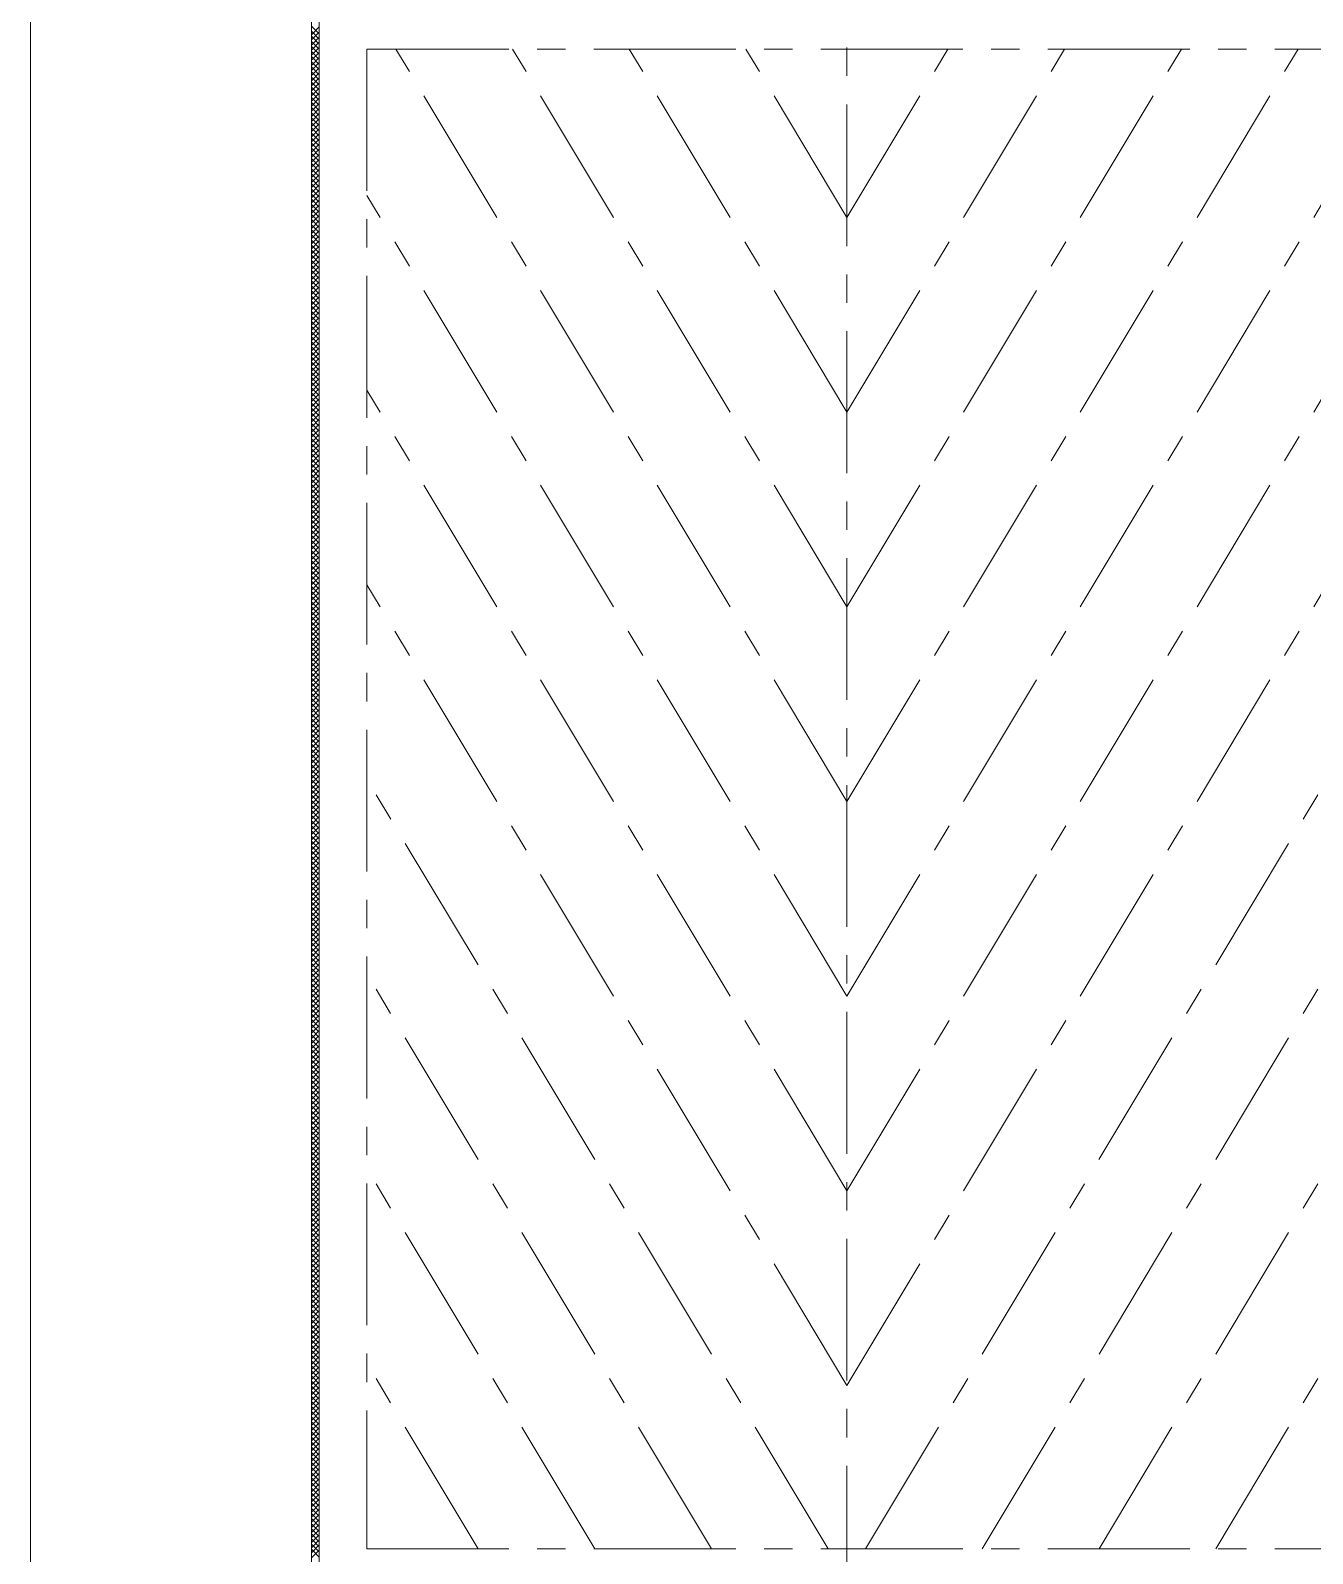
# Model space of a CAD drawing. Header units: millimetres. Extents: x -394 to 6212, y -2458 to 809.
# Drawn here: x 5214.54 to 5237.13, y -1869.96 to -1843.11 of the extents above; entities that cross this region are included whole.
import ezdxf

# ---------------------------------------------------------------- set-up
doc = ezdxf.new("R2010")
doc.units = ezdxf.units.MM
doc.linetypes.add('CENTERX2', pattern=[4, 2.5, -0.5, 0.5, -0.5])
for name, color, linetype, lineweight, true_color in [('1', 1, 'Continuous', 18, 0xff0000), ('2', 2, 'Continuous', 18, 0xffff00), ('3', 3, 'CENTERX2', 18, 0x00ff00)]:
    doc.layers.add(name, color=color, linetype=linetype, lineweight=lineweight, true_color=true_color)

msp = doc.modelspace()

# ---------------------------------------------------------------- linework, layer by layer
at = {"layer": '1'}
for p, q in [((5214.5358, -1823.93368), (5214.5358, -1889.18445)), ((5219.48668, -1841.67451), (5219.48668, -1871.47187)), ((5219.62507, -1842.56899), (5219.62507, -1870.54914))]:
    msp.add_line(p, q, dxfattribs=at)
at = {"layer": '2'}
for p, q in [((5219.62507, -1843.16964), (5219.48668, -1843.03125)), ((5219.48668, -1843.18587), (5219.62507, -1843.04748)), ((5219.62507, -1843.25944), (5219.48668, -1843.12105)), ((5219.48668, -1843.27567), (5219.62507, -1843.13728)), ((5219.62507, -1843.34924), (5219.48668, -1843.21085)), ((5219.48668, -1843.36547), (5219.62507, -1843.22708)), ((5219.62507, -1843.43905), (5219.48668, -1843.30066)), ((5219.48668, -1843.45528), (5219.62507, -1843.31689)), ((5219.62507, -1843.52885), (5219.48668, -1843.39046)), ((5219.48668, -1843.54508), (5219.62507, -1843.40669)), ((5219.62507, -1843.61865), (5219.48668, -1843.48026)), ((5219.48668, -1843.63488), (5219.62507, -1843.49649)), ((5219.62507, -1843.70845), (5219.48668, -1843.57006)), ((5219.48668, -1843.72468), (5219.62507, -1843.58629)), ((5219.62507, -1843.79826), (5219.48668, -1843.65987)), ((5219.48668, -1843.81449), (5219.62507, -1843.6761)), ((5219.62507, -1843.88806), (5219.48668, -1843.74967)), ((5219.48668, -1843.90429), (5219.62507, -1843.7659)), ((5219.62507, -1843.97786), (5219.48668, -1843.83947)), ((5219.48668, -1843.99409), (5219.62507, -1843.8557)), ((5219.62507, -1844.06766), (5219.48668, -1843.92927)), ((5219.48668, -1844.08389), (5219.62507, -1843.9455)), ((5219.62507, -1844.15747), (5219.48668, -1844.01908)), ((5219.48668, -1844.1737), (5219.62507, -1844.03531)), ((5219.62507, -1844.24727), (5219.48668, -1844.10888)), ((5219.48668, -1844.2635), (5219.62507, -1844.12511)), ((5219.62507, -1844.33707), (5219.48668, -1844.19868)), ((5219.48668, -1844.3533), (5219.62507, -1844.21491)), ((5219.62507, -1844.42687), (5219.48668, -1844.28848)), ((5219.48668, -1844.4431), (5219.62507, -1844.30472)), ((5219.62507, -1844.51668), (5219.48668, -1844.37829)), ((5219.48668, -1844.53291), (5219.62507, -1844.39452)), ((5219.62507, -1844.60648), (5219.48668, -1844.46809)), ((5219.48668, -1844.62271), (5219.62507, -1844.48432)), ((5219.62507, -1844.69628), (5219.48668, -1844.55789)), ((5219.48668, -1844.71251), (5219.62507, -1844.57412)), ((5219.62507, -1844.78608), (5219.48668, -1844.64769)), ((5219.48668, -1844.80231), (5219.62507, -1844.66393)), ((5219.62507, -1844.87589), (5219.48668, -1844.7375)), ((5219.48668, -1844.89212), (5219.62507, -1844.75373)), ((5219.62507, -1844.96569), (5219.48668, -1844.8273)), ((5219.48668, -1844.98192), (5219.62507, -1844.84353)), ((5219.62507, -1845.05549), (5219.48668, -1844.9171)), ((5219.48668, -1845.07172), (5219.62507, -1844.93333)), ((5219.62507, -1845.14529), (5219.48668, -1845.0069)), ((5219.48668, -1845.16153), (5219.62507, -1845.02314)), ((5219.62507, -1845.2351), (5219.48668, -1845.09671)), ((5219.48668, -1845.25133), (5219.62507, -1845.11294)), ((5219.62507, -1845.3249), (5219.48668, -1845.18651)), ((5219.48668, -1845.34113), (5219.62507, -1845.20274)), ((5219.62507, -1845.4147), (5219.48668, -1845.27631)), ((5219.48668, -1845.43093), (5219.62507, -1845.29254)), ((5219.62507, -1845.5045), (5219.48668, -1845.36611)), ((5219.48668, -1845.52074), (5219.62507, -1845.38235)), ((5219.62507, -1845.59431), (5219.48668, -1845.45592)), ((5219.48668, -1845.61054), (5219.62507, -1845.47215)), ((5219.62507, -1845.68411), (5219.48668, -1845.54572)), ((5219.48668, -1845.70034), (5219.62507, -1845.56195)), ((5219.62507, -1845.77391), (5219.48668, -1845.63552)), ((5219.48668, -1845.79014), (5219.62507, -1845.65175)), ((5219.62507, -1845.86371), (5219.48668, -1845.72533)), ((5219.48668, -1845.87995), (5219.62507, -1845.74156)), ((5219.62507, -1845.95352), (5219.48668, -1845.81513)), ((5219.48668, -1845.96975), (5219.62507, -1845.83136)), ((5219.62507, -1846.04332), (5219.48668, -1845.90493)), ((5219.48668, -1846.05955), (5219.62507, -1845.92116)), ((5219.62507, -1846.13312), (5219.48668, -1845.99473)), ((5219.48668, -1846.14935), (5219.62507, -1846.01096)), ((5219.62507, -1846.22292), (5219.48668, -1846.08454)), ((5219.48668, -1846.23916), (5219.62507, -1846.10077)), ((5219.62507, -1846.31273), (5219.48668, -1846.17434)), ((5219.48668, -1846.32896), (5219.62507, -1846.19057)), ((5219.62507, -1846.40253), (5219.48668, -1846.26414)), ((5219.48668, -1846.41876), (5219.62507, -1846.28037)), ((5219.62507, -1846.49233), (5219.48668, -1846.35394)), ((5219.48668, -1846.50856), (5219.62507, -1846.37017)), ((5219.62507, -1846.58214), (5219.48668, -1846.44375)), ((5219.48668, -1846.59837), (5219.62507, -1846.45998)), ((5219.62507, -1846.67194), (5219.48668, -1846.53355)), ((5219.48668, -1846.68817), (5219.62507, -1846.54978)), ((5219.62507, -1846.76174), (5219.48668, -1846.62335)), ((5219.48668, -1846.77797), (5219.62507, -1846.63958)), ((5219.62507, -1846.85154), (5219.48668, -1846.71315)), ((5219.48668, -1846.86777), (5219.62507, -1846.72938)), ((5219.62507, -1846.94135), (5219.48668, -1846.80296)), ((5219.48668, -1846.95758), (5219.62507, -1846.81919)), ((5219.62507, -1847.03115), (5219.48668, -1846.89276)), ((5219.48668, -1847.04738), (5219.62507, -1846.90899)), ((5219.62507, -1847.12095), (5219.48668, -1846.98256)), ((5219.48668, -1847.13718), (5219.62507, -1846.99879)), ((5219.62507, -1847.21075), (5219.48668, -1847.07236)), ((5219.48668, -1847.22698), (5219.62507, -1847.08859)), ((5219.62507, -1847.30056), (5219.48668, -1847.16217)), ((5219.48668, -1847.31679), (5219.62507, -1847.1784)), ((5219.62507, -1847.39036), (5219.48668, -1847.25197)), ((5219.48668, -1847.40659), (5219.62507, -1847.2682)), ((5219.62507, -1847.48016), (5219.48668, -1847.34177)), ((5219.48668, -1847.49639), (5219.62507, -1847.358)), ((5219.62507, -1847.56996), (5219.48668, -1847.43157)), ((5219.48668, -1847.58619), (5219.62507, -1847.4478)), ((5219.62507, -1847.65977), (5219.48668, -1847.52138)), ((5219.48668, -1847.676), (5219.62507, -1847.53761)), ((5219.62507, -1847.74957), (5219.48668, -1847.61118)), ((5219.48668, -1847.7658), (5219.62507, -1847.62741)), ((5219.62507, -1847.83937), (5219.48668, -1847.70098)), ((5219.48668, -1847.8556), (5219.62507, -1847.71721)), ((5219.62507, -1847.92917), (5219.48668, -1847.79078)), ((5219.48668, -1847.9454), (5219.62507, -1847.80702)), ((5219.62507, -1848.01898), (5219.48668, -1847.88059)), ((5219.48668, -1848.03521), (5219.62507, -1847.89682)), ((5219.62507, -1848.10878), (5219.48668, -1847.97039)), ((5219.48668, -1848.12501), (5219.62507, -1847.98662)), ((5219.62507, -1848.19858), (5219.48668, -1848.06019)), ((5219.48668, -1848.21481), (5219.62507, -1848.07642)), ((5219.62507, -1848.28838), (5219.48668, -1848.14999)), ((5219.48668, -1848.30461), (5219.62507, -1848.16623)), ((5219.62507, -1848.37819), (5219.48668, -1848.2398)), ((5219.48668, -1848.39442), (5219.62507, -1848.25603)), ((5219.62507, -1848.46799), (5219.48668, -1848.3296)), ((5219.48668, -1848.48422), (5219.62507, -1848.34583)), ((5219.62507, -1848.55779), (5219.48668, -1848.4194)), ((5219.48668, -1848.57402), (5219.62507, -1848.43563)), ((5219.62507, -1848.64759), (5219.48668, -1848.5092)), ((5219.48668, -1848.66383), (5219.62507, -1848.52544)), ((5219.62507, -1848.7374), (5219.48668, -1848.59901)), ((5219.48668, -1848.75363), (5219.62507, -1848.61524)), ((5219.62507, -1848.8272), (5219.48668, -1848.68881)), ((5219.48668, -1848.84343), (5219.62507, -1848.70504)), ((5219.62507, -1848.917), (5219.48668, -1848.77861)), ((5219.48668, -1848.93323), (5219.62507, -1848.79484)), ((5219.62507, -1849.0068), (5219.48668, -1848.86841)), ((5219.48668, -1849.02304), (5219.62507, -1848.88465)), ((5219.62507, -1849.09661), (5219.48668, -1848.95822)), ((5219.48668, -1849.11284), (5219.62507, -1848.97445)), ((5219.62507, -1849.18641), (5219.48668, -1849.04802)), ((5219.48668, -1849.20264), (5219.62507, -1849.06425)), ((5219.62507, -1849.27621), (5219.48668, -1849.13782)), ((5219.48668, -1849.29244), (5219.62507, -1849.15405)), ((5219.62507, -1849.36601), (5219.48668, -1849.22763)), ((5219.48668, -1849.38225), (5219.62507, -1849.24386)), ((5219.62507, -1849.45582), (5219.48668, -1849.31743)), ((5219.48668, -1849.47205), (5219.62507, -1849.33366)), ((5219.62507, -1849.54562), (5219.48668, -1849.40723)), ((5219.48668, -1849.56185), (5219.62507, -1849.42346)), ((5219.62507, -1849.63542), (5219.48668, -1849.49703)), ((5219.48668, -1849.65165), (5219.62507, -1849.51326)), ((5219.62507, -1849.72522), (5219.48668, -1849.58684)), ((5219.48668, -1849.74146), (5219.62507, -1849.60307)), ((5219.62507, -1849.81503), (5219.48668, -1849.67664)), ((5219.48668, -1849.83126), (5219.62507, -1849.69287)), ((5219.62507, -1849.90483), (5219.48668, -1849.76644)), ((5219.48668, -1849.92106), (5219.62507, -1849.78267)), ((5219.62507, -1849.99463), (5219.48668, -1849.85624)), ((5219.48668, -1850.01086), (5219.62507, -1849.87247)), ((5219.62507, -1850.08444), (5219.48668, -1849.94605)), ((5219.48668, -1850.10067), (5219.62507, -1849.96228)), ((5219.62507, -1850.17424), (5219.48668, -1850.03585)), ((5219.48668, -1850.19047), (5219.62507, -1850.05208)), ((5219.62507, -1850.26404), (5219.48668, -1850.12565)), ((5219.48668, -1850.28027), (5219.62507, -1850.14188)), ((5219.62507, -1850.35384), (5219.48668, -1850.21545)), ((5219.48668, -1850.37007), (5219.62507, -1850.23168)), ((5219.62507, -1850.44365), (5219.48668, -1850.30526)), ((5219.48668, -1850.45988), (5219.62507, -1850.32149)), ((5219.62507, -1850.53345), (5219.48668, -1850.39506)), ((5219.48668, -1850.54968), (5219.62507, -1850.41129)), ((5219.62507, -1850.62325), (5219.48668, -1850.48486)), ((5219.48668, -1850.63948), (5219.62507, -1850.50109)), ((5219.62507, -1850.71305), (5219.48668, -1850.57466)), ((5219.48668, -1850.72928), (5219.62507, -1850.59089)), ((5219.62507, -1850.80286), (5219.48668, -1850.66447)), ((5219.48668, -1850.81909), (5219.62507, -1850.6807)), ((5219.62507, -1850.89266), (5219.48668, -1850.75427)), ((5219.48668, -1850.90889), (5219.62507, -1850.7705)), ((5219.62507, -1850.98246), (5219.48668, -1850.84407)), ((5219.48668, -1850.99869), (5219.62507, -1850.8603)), ((5219.62507, -1851.07226), (5219.48668, -1850.93387)), ((5219.48668, -1851.08849), (5219.62507, -1850.9501)), ((5219.62507, -1851.16207), (5219.48668, -1851.02368)), ((5219.48668, -1851.1783), (5219.62507, -1851.03991)), ((5219.62507, -1851.25187), (5219.48668, -1851.11348)), ((5219.48668, -1851.2681), (5219.62507, -1851.12971)), ((5219.62507, -1851.34167), (5219.48668, -1851.20328)), ((5219.48668, -1851.3579), (5219.62507, -1851.21951)), ((5219.62507, -1851.43147), (5219.48668, -1851.29308)), ((5219.48668, -1851.4477), (5219.62507, -1851.30931)), ((5219.62507, -1851.52128), (5219.48668, -1851.38289)), ((5219.48668, -1851.53751), (5219.62507, -1851.39912)), ((5219.62507, -1851.61108), (5219.48668, -1851.47269)), ((5219.48668, -1851.62731), (5219.62507, -1851.48892)), ((5219.62507, -1851.70088), (5219.48668, -1851.56249)), ((5219.48668, -1851.71711), (5219.62507, -1851.57872)), ((5219.62507, -1851.79068), (5219.48668, -1851.65229)), ((5219.48668, -1851.80691), (5219.62507, -1851.66853)), ((5219.62507, -1851.88049), (5219.48668, -1851.7421)), ((5219.48668, -1851.89672), (5219.62507, -1851.75833)), ((5219.62507, -1851.97029), (5219.48668, -1851.8319)), ((5219.48668, -1851.98652), (5219.62507, -1851.84813)), ((5219.62507, -1852.06009), (5219.48668, -1851.9217)), ((5219.48668, -1852.07632), (5219.62507, -1851.93793)), ((5219.62507, -1852.14989), (5219.48668, -1852.0115)), ((5219.48668, -1852.16612), (5219.62507, -1852.02774)), ((5219.62507, -1852.2397), (5219.48668, -1852.10131)), ((5219.48668, -1852.25593), (5219.62507, -1852.11754)), ((5219.62507, -1852.3295), (5219.48668, -1852.19111)), ((5219.48668, -1852.34573), (5219.62507, -1852.20734)), ((5219.62507, -1852.4193), (5219.48668, -1852.28091)), ((5219.48668, -1852.43553), (5219.62507, -1852.29714)), ((5219.62507, -1852.5091), (5219.48668, -1852.37071)), ((5219.48668, -1852.52534), (5219.62507, -1852.38695)), ((5219.62507, -1852.59891), (5219.48668, -1852.46052)), ((5219.48668, -1852.61514), (5219.62507, -1852.47675)), ((5219.62507, -1852.68871), (5219.48668, -1852.55032)), ((5219.48668, -1852.70494), (5219.62507, -1852.56655)), ((5219.62507, -1852.77851), (5219.48668, -1852.64012)), ((5219.48668, -1852.79474), (5219.62507, -1852.65635)), ((5219.62507, -1852.86831), (5219.48668, -1852.72992)), ((5219.48668, -1852.88455), (5219.62507, -1852.74616)), ((5219.62507, -1852.95812), (5219.48668, -1852.81973)), ((5219.48668, -1852.97435), (5219.62507, -1852.83596)), ((5219.62507, -1853.04792), (5219.48668, -1852.90953)), ((5219.48668, -1853.06415), (5219.62507, -1852.92576)), ((5219.62507, -1853.13772), (5219.48668, -1852.99933)), ((5219.48668, -1853.15395), (5219.62507, -1853.01556)), ((5219.62507, -1853.22752), (5219.48668, -1853.08914)), ((5219.48668, -1853.24376), (5219.62507, -1853.10537)), ((5219.62507, -1853.31733), (5219.48668, -1853.17894)), ((5219.48668, -1853.33356), (5219.62507, -1853.19517)), ((5219.62507, -1853.40713), (5219.48668, -1853.26874)), ((5219.48668, -1853.42336), (5219.62507, -1853.28497)), ((5219.62507, -1853.49693), (5219.48668, -1853.35854)), ((5219.48668, -1853.51316), (5219.62507, -1853.37477)), ((5219.62507, -1853.58673), (5219.48668, -1853.44835)), ((5219.48668, -1853.60297), (5219.62507, -1853.46458)), ((5219.62507, -1853.67654), (5219.48668, -1853.53815)), ((5219.48668, -1853.69277), (5219.62507, -1853.55438)), ((5219.62507, -1853.76634), (5219.48668, -1853.62795)), ((5219.48668, -1853.78257), (5219.62507, -1853.64418)), ((5219.62507, -1853.85614), (5219.48668, -1853.71775)), ((5219.48668, -1853.87237), (5219.62507, -1853.73398)), ((5219.62507, -1853.94595), (5219.48668, -1853.80756)), ((5219.48668, -1853.96218), (5219.62507, -1853.82379)), ((5219.62507, -1854.03575), (5219.48668, -1853.89736)), ((5219.48668, -1854.05198), (5219.62507, -1853.91359)), ((5219.62507, -1854.12555), (5219.48668, -1853.98716)), ((5219.48668, -1854.14178), (5219.62507, -1854.00339)), ((5219.62507, -1854.21535), (5219.48668, -1854.07696)), ((5219.48668, -1854.23158), (5219.62507, -1854.09319)), ((5219.62507, -1854.30516), (5219.48668, -1854.16677)), ((5219.48668, -1854.32139), (5219.62507, -1854.183)), ((5219.62507, -1854.39496), (5219.48668, -1854.25657)), ((5219.48668, -1854.41119), (5219.62507, -1854.2728)), ((5219.62507, -1854.48476), (5219.48668, -1854.34637)), ((5219.48668, -1854.50099), (5219.62507, -1854.3626)), ((5219.62507, -1854.57456), (5219.48668, -1854.43617)), ((5219.48668, -1854.59079), (5219.62507, -1854.4524)), ((5219.62507, -1854.66437), (5219.48668, -1854.52598)), ((5219.48668, -1854.6806), (5219.62507, -1854.54221)), ((5219.62507, -1854.75417), (5219.48668, -1854.61578)), ((5219.48668, -1854.7704), (5219.62507, -1854.63201)), ((5219.62507, -1854.84397), (5219.48668, -1854.70558)), ((5219.48668, -1854.8602), (5219.62507, -1854.72181)), ((5219.62507, -1854.93377), (5219.48668, -1854.79538)), ((5219.48668, -1854.95), (5219.62507, -1854.81161)), ((5219.62507, -1855.02358), (5219.48668, -1854.88519)), ((5219.48668, -1855.03981), (5219.62507, -1854.90142)), ((5219.62507, -1855.11338), (5219.48668, -1854.97499)), ((5219.48668, -1855.12961), (5219.62507, -1854.99122)), ((5219.62507, -1855.20318), (5219.48668, -1855.06479)), ((5219.48668, -1855.21941), (5219.62507, -1855.08102)), ((5219.62507, -1855.29298), (5219.48668, -1855.15459)), ((5219.48668, -1855.30921), (5219.62507, -1855.17083)), ((5219.62507, -1855.38279), (5219.48668, -1855.2444)), ((5219.48668, -1855.39902), (5219.62507, -1855.26063)), ((5219.62507, -1855.47259), (5219.48668, -1855.3342)), ((5219.48668, -1855.48882), (5219.62507, -1855.35043)), ((5219.62507, -1855.56239), (5219.48668, -1855.424)), ((5219.48668, -1855.57862), (5219.62507, -1855.44023)), ((5219.62507, -1855.65219), (5219.48668, -1855.5138)), ((5219.48668, -1855.66842), (5219.62507, -1855.53004)), ((5219.62507, -1855.742), (5219.48668, -1855.60361)), ((5219.48668, -1855.75823), (5219.62507, -1855.61984)), ((5219.62507, -1855.8318), (5219.48668, -1855.69341)), ((5219.48668, -1855.84803), (5219.62507, -1855.70964)), ((5219.62507, -1855.9216), (5219.48668, -1855.78321)), ((5219.48668, -1855.93783), (5219.62507, -1855.79944)), ((5219.62507, -1856.0114), (5219.48668, -1855.87301)), ((5219.48668, -1856.02764), (5219.62507, -1855.88925)), ((5219.62507, -1856.10121), (5219.48668, -1855.96282)), ((5219.48668, -1856.11744), (5219.62507, -1855.97905)), ((5219.62507, -1856.19101), (5219.48668, -1856.05262)), ((5219.48668, -1856.20724), (5219.62507, -1856.06885)), ((5219.62507, -1856.28081), (5219.48668, -1856.14242)), ((5219.48668, -1856.29704), (5219.62507, -1856.15865)), ((5219.62507, -1856.37061), (5219.48668, -1856.23222)), ((5219.48668, -1856.38685), (5219.62507, -1856.24846)), ((5219.62507, -1856.46042), (5219.48668, -1856.32203)), ((5219.48668, -1856.47665), (5219.62507, -1856.33826)), ((5219.62507, -1856.55022), (5219.48668, -1856.41183)), ((5219.48668, -1856.56645), (5219.62507, -1856.42806)), ((5219.62507, -1856.64002), (5219.48668, -1856.50163)), ((5219.48668, -1856.65625), (5219.62507, -1856.51786)), ((5219.62507, -1856.72982), (5219.48668, -1856.59144)), ((5219.48668, -1856.74606), (5219.62507, -1856.60767)), ((5219.62507, -1856.81963), (5219.48668, -1856.68124)), ((5219.48668, -1856.83586), (5219.62507, -1856.69747)), ((5219.62507, -1856.90943), (5219.48668, -1856.77104)), ((5219.48668, -1856.92566), (5219.62507, -1856.78727)), ((5219.62507, -1856.99923), (5219.48668, -1856.86084)), ((5219.48668, -1857.01546), (5219.62507, -1856.87707)), ((5219.62507, -1857.08903), (5219.48668, -1856.95065)), ((5219.48668, -1857.10527), (5219.62507, -1856.96688)), ((5219.62507, -1857.17884), (5219.48668, -1857.04045)), ((5219.48668, -1857.19507), (5219.62507, -1857.05668)), ((5219.62507, -1857.26864), (5219.48668, -1857.13025)), ((5219.48668, -1857.28487), (5219.62507, -1857.14648)), ((5219.62507, -1857.35844), (5219.48668, -1857.22005)), ((5219.48668, -1857.37467), (5219.62507, -1857.23628)), ((5219.62507, -1857.44825), (5219.48668, -1857.30986)), ((5219.48668, -1857.46448), (5219.62507, -1857.32609)), ((5219.62507, -1857.53805), (5219.48668, -1857.39966)), ((5219.48668, -1857.55428), (5219.62507, -1857.41589)), ((5219.62507, -1857.62785), (5219.48668, -1857.48946)), ((5219.48668, -1857.64408), (5219.62507, -1857.50569)), ((5219.62507, -1857.71765), (5219.48668, -1857.57926)), ((5219.48668, -1857.73388), (5219.62507, -1857.59549)), ((5219.62507, -1857.80746), (5219.48668, -1857.66907)), ((5219.48668, -1857.82369), (5219.62507, -1857.6853)), ((5219.62507, -1857.89726), (5219.48668, -1857.75887)), ((5219.48668, -1857.91349), (5219.62507, -1857.7751)), ((5219.62507, -1857.98706), (5219.48668, -1857.84867)), ((5219.48668, -1858.00329), (5219.62507, -1857.8649)), ((5219.62507, -1858.07686), (5219.48668, -1857.93847)), ((5219.48668, -1858.09309), (5219.62507, -1857.9547)), ((5219.62507, -1858.16667), (5219.48668, -1858.02828)), ((5219.48668, -1858.1829), (5219.62507, -1858.04451)), ((5219.62507, -1858.25647), (5219.48668, -1858.11808)), ((5219.48668, -1858.2727), (5219.62507, -1858.13431)), ((5219.62507, -1858.34627), (5219.48668, -1858.20788)), ((5219.48668, -1858.3625), (5219.62507, -1858.22411)), ((5219.62507, -1858.43607), (5219.48668, -1858.29768)), ((5219.48668, -1858.4523), (5219.62507, -1858.31391)), ((5219.62507, -1858.52588), (5219.48668, -1858.38749)), ((5219.48668, -1858.54211), (5219.62507, -1858.40372)), ((5219.62507, -1858.61568), (5219.48668, -1858.47729)), ((5219.48668, -1858.63191), (5219.62507, -1858.49352)), ((5219.62507, -1858.70548), (5219.48668, -1858.56709)), ((5219.48668, -1858.72171), (5219.62507, -1858.58332)), ((5219.62507, -1858.79528), (5219.48668, -1858.65689)), ((5219.48668, -1858.81151), (5219.62507, -1858.67312)), ((5219.62507, -1858.88509), (5219.48668, -1858.7467)), ((5219.48668, -1858.90132), (5219.62507, -1858.76293)), ((5219.62507, -1858.97489), (5219.48668, -1858.8365)), ((5219.48668, -1858.99112), (5219.62507, -1858.85273)), ((5219.62507, -1859.06469), (5219.48668, -1858.9263)), ((5219.48668, -1859.08092), (5219.62507, -1858.94253)), ((5219.62507, -1859.15449), (5219.48668, -1859.0161)), ((5219.48668, -1859.17072), (5219.62507, -1859.03234)), ((5219.62507, -1859.2443), (5219.48668, -1859.10591)), ((5219.48668, -1859.26053), (5219.62507, -1859.12214)), ((5219.62507, -1859.3341), (5219.48668, -1859.19571)), ((5219.48668, -1859.35033), (5219.62507, -1859.21194)), ((5219.62507, -1859.4239), (5219.48668, -1859.28551)), ((5219.48668, -1859.44013), (5219.62507, -1859.30174)), ((5219.62507, -1859.5137), (5219.48668, -1859.37531)), ((5219.48668, -1859.52993), (5219.62507, -1859.39155)), ((5219.62507, -1859.60351), (5219.48668, -1859.46512)), ((5219.48668, -1859.61974), (5219.62507, -1859.48135)), ((5219.62507, -1859.69331), (5219.48668, -1859.55492)), ((5219.48668, -1859.70954), (5219.62507, -1859.57115)), ((5219.62507, -1859.78311), (5219.48668, -1859.64472)), ((5219.48668, -1859.79934), (5219.62507, -1859.66095)), ((5219.62507, -1859.87291), (5219.48668, -1859.73452)), ((5219.48668, -1859.88915), (5219.62507, -1859.75076)), ((5219.62507, -1859.96272), (5219.48668, -1859.82433)), ((5219.48668, -1859.97895), (5219.62507, -1859.84056)), ((5219.62507, -1860.05252), (5219.48668, -1859.91413)), ((5219.48668, -1860.06875), (5219.62507, -1859.93036)), ((5219.62507, -1860.14232), (5219.48668, -1860.00393)), ((5219.48668, -1860.15855), (5219.62507, -1860.02016)), ((5219.62507, -1860.23212), (5219.48668, -1860.09373)), ((5219.48668, -1860.24836), (5219.62507, -1860.10997)), ((5219.62507, -1860.32193), (5219.48668, -1860.18354)), ((5219.48668, -1860.33816), (5219.62507, -1860.19977)), ((5219.62507, -1860.41173), (5219.48668, -1860.27334)), ((5219.48668, -1860.42796), (5219.62507, -1860.28957)), ((5219.62507, -1860.50153), (5219.48668, -1860.36314)), ((5219.48668, -1860.51776), (5219.62507, -1860.37937)), ((5219.62507, -1860.59133), (5219.48668, -1860.45295)), ((5219.48668, -1860.60757), (5219.62507, -1860.46918)), ((5219.62507, -1860.68114), (5219.48668, -1860.54275)), ((5219.48668, -1860.69737), (5219.62507, -1860.55898)), ((5219.62507, -1860.77094), (5219.48668, -1860.63255)), ((5219.48668, -1860.78717), (5219.62507, -1860.64878)), ((5219.62507, -1860.86074), (5219.48668, -1860.72235)), ((5219.48668, -1860.87697), (5219.62507, -1860.73858)), ((5219.62507, -1860.95054), (5219.48668, -1860.81216)), ((5219.48668, -1860.96678), (5219.62507, -1860.82839)), ((5219.62507, -1861.04035), (5219.48668, -1860.90196)), ((5219.48668, -1861.05658), (5219.62507, -1860.91819)), ((5219.62507, -1861.13015), (5219.48668, -1860.99176)), ((5219.48668, -1861.14638), (5219.62507, -1861.00799)), ((5219.62507, -1861.21995), (5219.48668, -1861.08156)), ((5219.48668, -1861.23618), (5219.62507, -1861.09779)), ((5219.62507, -1861.30976), (5219.48668, -1861.17137)), ((5219.48668, -1861.32599), (5219.62507, -1861.1876)), ((5219.62507, -1861.39956), (5219.48668, -1861.26117)), ((5219.48668, -1861.41579), (5219.62507, -1861.2774)), ((5219.62507, -1861.48936), (5219.48668, -1861.35097)), ((5219.48668, -1861.50559), (5219.62507, -1861.3672)), ((5219.62507, -1861.57916), (5219.48668, -1861.44077)), ((5219.48668, -1861.59539), (5219.62507, -1861.457)), ((5219.62507, -1861.66897), (5219.48668, -1861.53058)), ((5219.48668, -1861.6852), (5219.62507, -1861.54681)), ((5219.62507, -1861.75877), (5219.48668, -1861.62038)), ((5219.48668, -1861.775), (5219.62507, -1861.63661)), ((5219.62507, -1861.84857), (5219.48668, -1861.71018)), ((5219.48668, -1861.8648), (5219.62507, -1861.72641)), ((5219.62507, -1861.93837), (5219.48668, -1861.79998)), ((5219.48668, -1861.9546), (5219.62507, -1861.81621)), ((5219.62507, -1862.02818), (5219.48668, -1861.88979)), ((5219.48668, -1862.04441), (5219.62507, -1861.90602)), ((5219.62507, -1862.11798), (5219.48668, -1861.97959)), ((5219.48668, -1862.13421), (5219.62507, -1861.99582)), ((5219.62507, -1862.20778), (5219.48668, -1862.06939)), ((5219.48668, -1862.22401), (5219.62507, -1862.08562)), ((5219.62507, -1862.29758), (5219.48668, -1862.15919)), ((5219.48668, -1862.31381), (5219.62507, -1862.17542)), ((5219.62507, -1862.38739), (5219.48668, -1862.249)), ((5219.48668, -1862.40362), (5219.62507, -1862.26523)), ((5219.62507, -1862.47719), (5219.48668, -1862.3388)), ((5219.48668, -1862.49342), (5219.62507, -1862.35503)), ((5219.62507, -1862.56699), (5219.48668, -1862.4286)), ((5219.48668, -1862.58322), (5219.62507, -1862.44483)), ((5219.62507, -1862.65679), (5219.48668, -1862.5184)), ((5219.48668, -1862.67302), (5219.62507, -1862.53464)), ((5219.62507, -1862.7466), (5219.48668, -1862.60821)), ((5219.48668, -1862.76283), (5219.62507, -1862.62444)), ((5219.62507, -1862.8364), (5219.48668, -1862.69801)), ((5219.48668, -1862.85263), (5219.62507, -1862.71424)), ((5219.62507, -1862.9262), (5219.48668, -1862.78781)), ((5219.48668, -1862.94243), (5219.62507, -1862.80404)), ((5219.62507, -1863.016), (5219.48668, -1862.87761)), ((5219.48668, -1863.03223), (5219.62507, -1862.89385)), ((5219.62507, -1863.10581), (5219.48668, -1862.96742)), ((5219.48668, -1863.12204), (5219.62507, -1862.98365)), ((5219.62507, -1863.19561), (5219.48668, -1863.05722)), ((5219.48668, -1863.21184), (5219.62507, -1863.07345)), ((5219.62507, -1863.28541), (5219.48668, -1863.14702)), ((5219.48668, -1863.30164), (5219.62507, -1863.16325)), ((5219.62507, -1863.37521), (5219.48668, -1863.23682)), ((5219.48668, -1863.39145), (5219.62507, -1863.25306)), ((5219.62507, -1863.46502), (5219.48668, -1863.32663)), ((5219.48668, -1863.48125), (5219.62507, -1863.34286)), ((5219.62507, -1863.55482), (5219.48668, -1863.41643)), ((5219.48668, -1863.57105), (5219.62507, -1863.43266)), ((5219.62507, -1863.64462), (5219.48668, -1863.50623)), ((5219.48668, -1863.66085), (5219.62507, -1863.52246)), ((5219.62507, -1863.73442), (5219.48668, -1863.59603)), ((5219.48668, -1863.75066), (5219.62507, -1863.61227)), ((5219.62507, -1863.82423), (5219.48668, -1863.68584)), ((5219.48668, -1863.84046), (5219.62507, -1863.70207)), ((5219.62507, -1863.91403), (5219.48668, -1863.77564)), ((5219.48668, -1863.93026), (5219.62507, -1863.79187)), ((5219.62507, -1864.00383), (5219.48668, -1863.86544)), ((5219.48668, -1864.02006), (5219.62507, -1863.88167)), ((5219.62507, -1864.09363), (5219.48668, -1863.95525)), ((5219.48668, -1864.10987), (5219.62507, -1863.97148)), ((5219.62507, -1864.18344), (5219.48668, -1864.04505)), ((5219.48668, -1864.19967), (5219.62507, -1864.06128)), ((5219.62507, -1864.27324), (5219.48668, -1864.13485)), ((5219.48668, -1864.28947), (5219.62507, -1864.15108)), ((5219.62507, -1864.36304), (5219.48668, -1864.22465)), ((5219.48668, -1864.37927), (5219.62507, -1864.24088)), ((5219.62507, -1864.45284), (5219.48668, -1864.31446)), ((5219.48668, -1864.46908), (5219.62507, -1864.33069)), ((5219.62507, -1864.54265), (5219.48668, -1864.40426)), ((5219.48668, -1864.55888), (5219.62507, -1864.42049)), ((5219.62507, -1864.63245), (5219.48668, -1864.49406)), ((5219.48668, -1864.64868), (5219.62507, -1864.51029)), ((5219.62507, -1864.72225), (5219.48668, -1864.58386)), ((5219.48668, -1864.73848), (5219.62507, -1864.60009)), ((5219.62507, -1864.81206), (5219.48668, -1864.67367)), ((5219.48668, -1864.82829), (5219.62507, -1864.6899)), ((5219.62507, -1864.90186), (5219.48668, -1864.76347)), ((5219.48668, -1864.91809), (5219.62507, -1864.7797)), ((5219.62507, -1864.99166), (5219.48668, -1864.85327)), ((5219.48668, -1865.00789), (5219.62507, -1864.8695)), ((5219.62507, -1865.08146), (5219.48668, -1864.94307)), ((5219.48668, -1865.09769), (5219.62507, -1864.9593)), ((5219.62507, -1865.17127), (5219.48668, -1865.03288)), ((5219.48668, -1865.1875), (5219.62507, -1865.04911)), ((5219.62507, -1865.26107), (5219.48668, -1865.12268)), ((5219.48668, -1865.2773), (5219.62507, -1865.13891)), ((5219.62507, -1865.35087), (5219.48668, -1865.21248)), ((5219.48668, -1865.3671), (5219.62507, -1865.22871)), ((5219.62507, -1865.44067), (5219.48668, -1865.30228)), ((5219.48668, -1865.4569), (5219.62507, -1865.31851)), ((5219.62507, -1865.53048), (5219.48668, -1865.39209)), ((5219.48668, -1865.54671), (5219.62507, -1865.40832)), ((5219.62507, -1865.62028), (5219.48668, -1865.48189)), ((5219.48668, -1865.63651), (5219.62507, -1865.49812)), ((5219.62507, -1865.71008), (5219.48668, -1865.57169)), ((5219.48668, -1865.72631), (5219.62507, -1865.58792)), ((5219.62507, -1865.79988), (5219.48668, -1865.66149)), ((5219.48668, -1865.81611), (5219.62507, -1865.67772)), ((5219.62507, -1865.88969), (5219.48668, -1865.7513)), ((5219.48668, -1865.90592), (5219.62507, -1865.76753)), ((5219.62507, -1865.97949), (5219.48668, -1865.8411)), ((5219.48668, -1865.99572), (5219.62507, -1865.85733)), ((5219.62507, -1866.06929), (5219.48668, -1865.9309)), ((5219.48668, -1866.08552), (5219.62507, -1865.94713)), ((5219.62507, -1866.15909), (5219.48668, -1866.0207)), ((5219.48668, -1866.17532), (5219.62507, -1866.03693)), ((5219.62507, -1866.2489), (5219.48668, -1866.11051)), ((5219.48668, -1866.26513), (5219.62507, -1866.12674)), ((5219.62507, -1866.3387), (5219.48668, -1866.20031)), ((5219.48668, -1866.35493), (5219.62507, -1866.21654)), ((5219.62507, -1866.4285), (5219.48668, -1866.29011)), ((5219.48668, -1866.44473), (5219.62507, -1866.30634)), ((5219.62507, -1866.5183), (5219.48668, -1866.37991)), ((5219.48668, -1866.53453), (5219.62507, -1866.39615)), ((5219.62507, -1866.60811), (5219.48668, -1866.46972)), ((5219.48668, -1866.62434), (5219.62507, -1866.48595)), ((5219.62507, -1866.69791), (5219.48668, -1866.55952)), ((5219.48668, -1866.71414), (5219.62507, -1866.57575)), ((5219.62507, -1866.78771), (5219.48668, -1866.64932)), ((5219.48668, -1866.80394), (5219.62507, -1866.66555)), ((5219.62507, -1866.87751), (5219.48668, -1866.73912)), ((5219.48668, -1866.89374), (5219.62507, -1866.75536)), ((5219.62507, -1866.96732), (5219.48668, -1866.82893)), ((5219.48668, -1866.98355), (5219.62507, -1866.84516)), ((5219.62507, -1867.05712), (5219.48668, -1866.91873)), ((5219.48668, -1867.07335), (5219.62507, -1866.93496)), ((5219.62507, -1867.14692), (5219.48668, -1867.00853)), ((5219.48668, -1867.16315), (5219.62507, -1867.02476)), ((5219.62507, -1867.23672), (5219.48668, -1867.09833)), ((5219.48668, -1867.25296), (5219.62507, -1867.11457)), ((5219.62507, -1867.32653), (5219.48668, -1867.18814)), ((5219.48668, -1867.34276), (5219.62507, -1867.20437)), ((5219.62507, -1867.41633), (5219.48668, -1867.27794)), ((5219.48668, -1867.43256), (5219.62507, -1867.29417)), ((5219.62507, -1867.50613), (5219.48668, -1867.36774)), ((5219.48668, -1867.52236), (5219.62507, -1867.38397)), ((5219.62507, -1867.59593), (5219.48668, -1867.45755)), ((5219.48668, -1867.61217), (5219.62507, -1867.47378)), ((5219.62507, -1867.68574), (5219.48668, -1867.54735)), ((5219.48668, -1867.70197), (5219.62507, -1867.56358)), ((5219.62507, -1867.77554), (5219.48668, -1867.63715)), ((5219.48668, -1867.79177), (5219.62507, -1867.65338)), ((5219.62507, -1867.86534), (5219.48668, -1867.72695)), ((5219.48668, -1867.88157), (5219.62507, -1867.74318)), ((5219.62507, -1867.95514), (5219.48668, -1867.81676)), ((5219.48668, -1867.97138), (5219.62507, -1867.83299)), ((5219.62507, -1868.04495), (5219.48668, -1867.90656)), ((5219.48668, -1868.06118), (5219.62507, -1867.92279)), ((5219.62507, -1868.13475), (5219.48668, -1867.99636)), ((5219.48668, -1868.15098), (5219.62507, -1868.01259)), ((5219.62507, -1868.22455), (5219.48668, -1868.08616)), ((5219.48668, -1868.24078), (5219.62507, -1868.10239)), ((5219.62507, -1868.31436), (5219.48668, -1868.17597)), ((5219.48668, -1868.33059), (5219.62507, -1868.1922)), ((5219.62507, -1868.40416), (5219.48668, -1868.26577)), ((5219.48668, -1868.42039), (5219.62507, -1868.282)), ((5219.62507, -1868.49396), (5219.48668, -1868.35557)), ((5219.48668, -1868.51019), (5219.62507, -1868.3718)), ((5219.62507, -1868.58376), (5219.48668, -1868.44537)), ((5219.48668, -1868.59999), (5219.62507, -1868.4616)), ((5219.62507, -1868.67357), (5219.48668, -1868.53518)), ((5219.48668, -1868.6898), (5219.62507, -1868.55141)), ((5219.62507, -1868.76337), (5219.48668, -1868.62498)), ((5219.48668, -1868.7796), (5219.62507, -1868.64121)), ((5219.62507, -1868.85317), (5219.48668, -1868.71478)), ((5219.48668, -1868.8694), (5219.62507, -1868.73101)), ((5219.62507, -1868.94297), (5219.48668, -1868.80458)), ((5219.48668, -1868.9592), (5219.62507, -1868.82081)), ((5219.62507, -1869.03278), (5219.48668, -1868.89439)), ((5219.48668, -1869.04901), (5219.62507, -1868.91062)), ((5219.62507, -1869.12258), (5219.48668, -1868.98419)), ((5219.48668, -1869.13881), (5219.62507, -1869.00042)), ((5219.62507, -1869.21238), (5219.48668, -1869.07399)), ((5219.48668, -1869.22861), (5219.62507, -1869.09022)), ((5219.62507, -1869.30218), (5219.48668, -1869.16379)), ((5219.48668, -1869.31841), (5219.62507, -1869.18002)), ((5219.62507, -1869.39199), (5219.48668, -1869.2536)), ((5219.48668, -1869.40822), (5219.62507, -1869.26983)), ((5219.62507, -1869.48179), (5219.48668, -1869.3434)), ((5219.48668, -1869.49802), (5219.62507, -1869.35963)), ((5219.62507, -1869.57159), (5219.48668, -1869.4332)), ((5219.48668, -1869.58782), (5219.62507, -1869.44943)), ((5219.62507, -1869.66139), (5219.48668, -1869.523)), ((5219.48668, -1869.67762), (5219.62507, -1869.53923)), ((5219.62507, -1869.7512), (5219.48668, -1869.61281)), ((5219.48668, -1869.76743), (5219.62507, -1869.62904)), ((5219.62507, -1869.841), (5219.48668, -1869.70261)), ((5219.48668, -1869.85723), (5219.62507, -1869.71884)), ((5219.62507, -1869.9308), (5219.48668, -1869.79241)), ((5219.48668, -1869.94703), (5219.62507, -1869.80864)), ((5219.62507, -1870.0206), (5219.48668, -1869.88221)), ((5219.48668, -1870.03683), (5219.62507, -1869.89845))]:
    msp.add_line(p, q, dxfattribs=at)
at = {"layer": '3'}
for p, q in [((5228.92447, -1870.91112), (5228.92447, -1841.06075)), ((5220.46605, -1843.43585), (5220.46605, -1869.87618)), ((5220.46605, -1843.43585), (5254.3029, -1843.43585)), ((5228.92447, -1856.70015), (5220.97428, -1843.43585)), ((5228.92447, -1853.2688), (5223.03092, -1843.43585)), ((5228.92447, -1849.83745), (5225.08756, -1843.43585)), ((5228.92447, -1846.40609), (5227.1442, -1843.43585)), ((5228.92447, -1856.70015), (5236.87466, -1843.43585)), ((5228.92447, -1853.2688), (5234.81802, -1843.43585)), ((5228.92447, -1849.83745), (5232.76138, -1843.43585)), ((5228.92447, -1846.40609), (5230.70474, -1843.43585)), ((5228.92447, -1860.13151), (5220.46605, -1846.01926)), ((5228.92447, -1860.13151), (5237.38447, -1846.01663)), ((5228.92447, -1863.56287), (5220.46605, -1849.45062)), ((5228.92447, -1863.56287), (5237.38447, -1849.44799)), ((5228.92447, -1866.99423), (5220.46605, -1852.88198)), ((5228.92447, -1866.99423), (5237.38447, -1852.87935)), ((5228.59517, -1869.87618), (5220.46605, -1856.31334)), ((5229.25377, -1869.87618), (5237.38447, -1856.31071)), ((5226.53852, -1869.87618), (5220.46605, -1859.7447)), ((5231.31042, -1869.87618), (5237.38447, -1859.74207)), ((5224.48188, -1869.87618), (5220.46605, -1863.17606)), ((5233.36706, -1869.87618), (5237.38447, -1863.17343)), ((5222.42523, -1869.87618), (5220.46605, -1866.60742)), ((5235.42371, -1869.87618), (5237.38447, -1866.60479)), ((5220.46605, -1869.87618), (5254.3029, -1869.87618))]:
    msp.add_line(p, q, dxfattribs=at)

doc.saveas('drawing.dxf')
